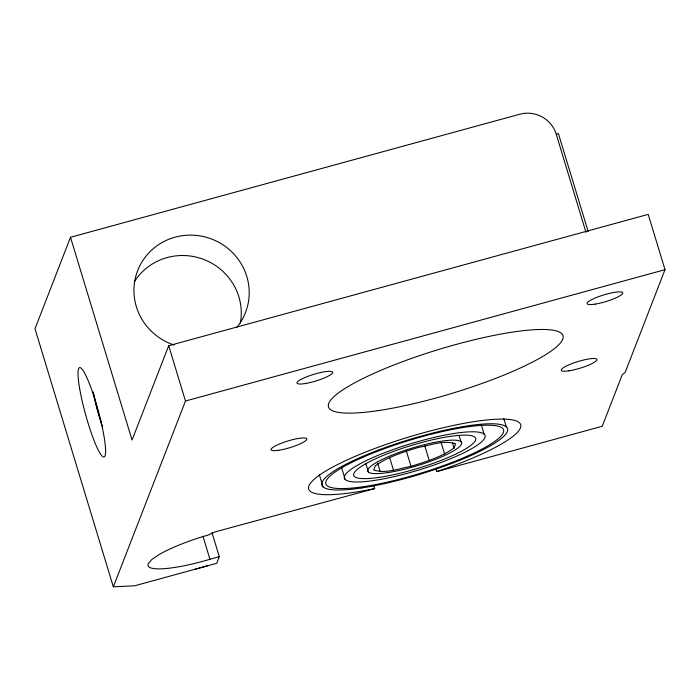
<?xml version="1.0" encoding="UTF-8"?>
<svg xmlns="http://www.w3.org/2000/svg" width="700" height="700" viewBox="0 0 700 700"><rect width="100%" height="100%" fill="white"/><g stroke="black" fill="none" stroke-linecap="round" stroke-linejoin="round"><path stroke-width="1.05" d="M588.201 231.569L558.399 133.604L556.238 134.19A29.417 28.595 21.3 0 0 519.759 114.231L70.499 237.282L35 328.773L113.347 586.819L134.654 585.778L216.702 563.308L219.284 556.64L211.995 532.613M435.776 468.492L436.713 471.599L602.245 426.256L622.256 374.675L625.153 372.418L665 269.675L648.209 214.375L168.7 345.713L132.055 440.037L70.499 237.282M113.347 586.819L185.482 401.012L168.7 345.713M454.029 448L455.656 443.791C443.38 439.784 430.5 445.314 418.364 447.44C403.489 452.095 388.159 456.575 375.358 465.789L373.73 469.998C386.006 473.996 398.886 468.475 411.023 466.349C425.898 461.694 441.227 457.214 454.029 448L452.445 442.794M436.713 471.599L438.419 471.039A110.793 20.72 -16.9 0 0 505.794 419.178A110.793 20.72 -16.9 0 0 334.67 466.051A110.793 20.72 -16.9 0 0 373.047 488.941L374.675 488.591L373.73 485.485M219.284 556.64L203.621 561.102A63.726 11.917 -16.9 0 1 148.207 563.798L151.681 559.615L159.066 554.575A63.726 11.917 -16.9 0 1 198.529 537.95L208.425 534.975L214.926 531.947L374.675 488.591M207.34 565.871L194.88 569.284M185.482 401.012L665 269.675M556.238 134.19L585.988 232.339M503.816 418.591L506.327 426.869M481.285 424.839L484.12 434.149M459.086 435.523L460.976 441.735M441.123 442.505L444.605 453.968M424.83 445.926L429.257 460.521M406.28 450.721L411.023 466.349M389.725 457.8L393.523 470.312M377.676 463.269L380.205 471.608M365.899 463.776L368.41 472.054M341.495 467.215L345.266 479.64M319.287 474.495L323.05 486.92M202.947 536.226L209.93 559.204M102.62 427.21A46.357 6.606 74.7 0 1 93.24 392.674M101.692 423.902A45.369 6.466 74.7 0 1 93.249 391.956M134.523 281.496A57.846 56.228 21.3 0 1 204.155 259.604A57.846 56.228 21.3 0 1 240.371 322.971M174.116 345.012A57.846 56.228 21.3 0 1 139.099 267.243A57.846 56.228 21.3 0 1 221.445 243.862A57.846 56.228 21.3 0 1 236.985 327.162M79.678 388.675A46.357 6.606 74.7 0 0 103.574 457.021A46.357 6.606 74.7 0 0 92.199 391.204A46.357 6.606 74.7 0 0 79.678 388.675M361.217 488.014A97.064 18.156 -16.9 0 0 507.351 431.515A97.064 18.156 -16.9 0 0 375.515 451.159A97.064 18.156 -16.9 0 0 361.217 488.014M363.527 486.666A92.873 17.369 -16.9 0 0 503.344 432.609A92.873 17.369 -16.9 0 0 377.204 451.404A92.873 17.369 -16.9 0 0 363.527 486.666M374.176 480.471A73.535 13.755 -16.9 0 0 484.89 437.666A73.535 13.755 -16.9 0 0 385.009 452.55A73.535 13.755 -16.9 0 0 374.176 480.471M379.584 477.321A63.726 11.917 -16.9 0 0 475.528 440.23A63.726 11.917 -16.9 0 0 388.964 453.127A63.726 11.917 -16.9 0 0 379.584 477.321M387.686 472.614A49.018 9.17 -16.9 0 0 461.492 444.08A49.018 9.17 -16.9 0 0 394.905 453.994A49.018 9.17 -16.9 0 0 387.686 472.614M378.201 410.611A122.553 22.925 -16.9 0 0 562.712 339.281A122.553 22.925 -16.9 0 0 396.244 364.079A122.553 22.925 -16.9 0 0 378.201 410.611M568.837 370.825A18.629 3.482 -16.9 0 0 596.89 359.984A18.629 3.482 -16.9 0 0 571.585 363.746A18.629 3.482 -16.9 0 0 568.837 370.825M305.716 383.46A18.629 3.482 -16.9 0 0 332.658 372.505A18.629 3.482 -16.9 0 0 306.049 377.072A18.629 3.482 -16.9 0 0 305.716 383.46M595.28 304.098A18.629 3.482 -16.9 0 0 622.781 293.186A18.629 3.482 -16.9 0 0 596.785 297.369A18.629 3.482 -16.9 0 0 595.28 304.098M278.696 450.284A18.629 3.482 -16.9 0 0 306.749 439.442A18.629 3.482 -16.9 0 0 281.444 443.205A18.629 3.482 -16.9 0 0 278.696 450.284"/></g></svg>
